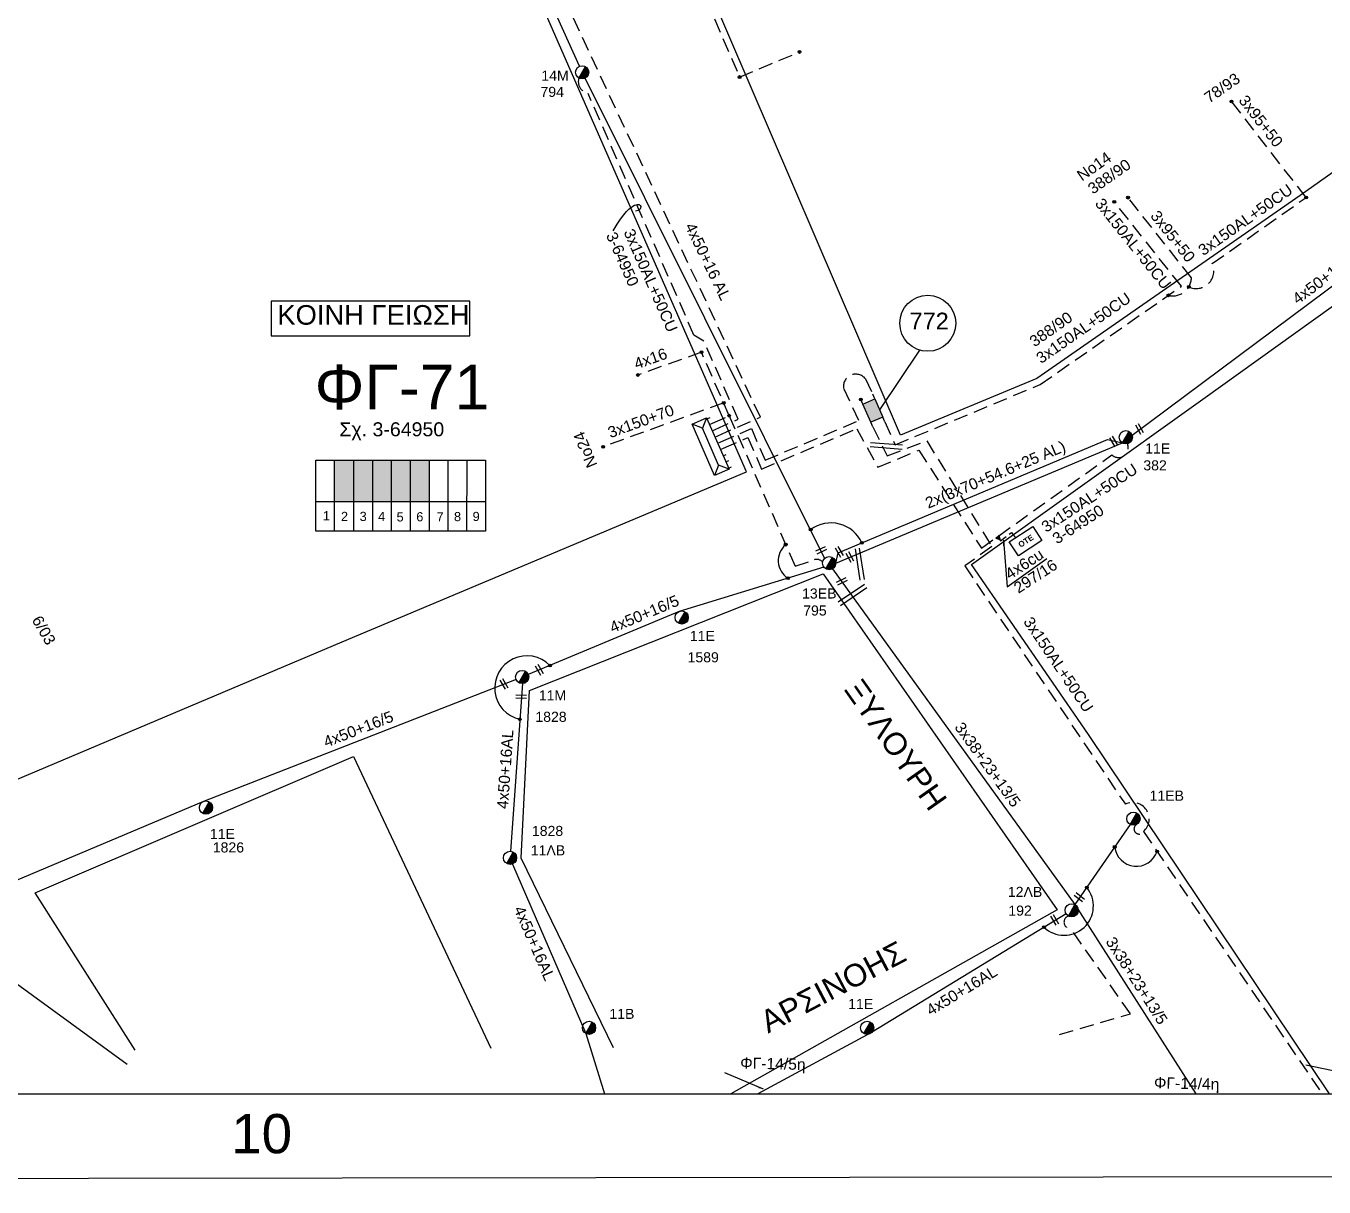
# Model space of a CAD drawing. Header units: millimetres. Extents: x -2591 to -1162, y 241 to 765.
# Drawn here: x -2006.8 to -1890.8, y 240.9 to 344.7 of the extents above; entities that cross this region are included whole.
import ezdxf
from ezdxf.enums import TextEntityAlignment as Align

# ---------------------------------------------------------------- set-up
doc = ezdxf.new("R2010")
doc.units = ezdxf.units.MM
doc.linetypes.add('DASHED', pattern=[19.05, 12.7, -6.35])
for name, color, linetype in [('3x150+70', 7, 'Continuous'), ('3x150AL+50CU', 7, 'Continuous'), ('3x38+23+13_5', 7, 'Continuous'), ('3x95+50', 7, 'Continuous'), ('4x14', 7, 'Continuous'), ('4x16', 7, 'Continuous'), ('4x50+16_5', 7, 'Continuous'), ('4x50+16AL', 7, 'Continuous'), ('Link Box 4 Διευθύνσεων', 7, 'Continuous'), ('Pillar OTE', 7, 'Continuous'), ('TEXT ΚΑΛΩΔΙΩΝ', 7, 'Continuous'), ('Άγνωστα', 7, 'Continuous'), ('ΑΓΝΩΣΤΟ ΥΠΟΓΕΙΟ ΚΑΛΩΔΙΟ', 7, 'DASHED'), ('Επιγραφές - Σχήματα', 7, 'Continuous'), ('Καλώδια ΧΤ   3x150AL+50CU', 7, 'DASHED'), ('Μηχανική τομή', 7, 'Continuous'), ('Στύλος ΦΜ', 7, 'Continuous'), ('Στύλος ΦΜ @ 1', 7, 'Continuous'), ('Συνδέσεις', 7, 'Continuous'), ('Συνεστραμμένα ΧΤ   3x70+54.6+25 AL', 7, 'SYN_LINE'), ('Τομή', 7, 'Continuous'), ('ΥΠΟΒΑΘΡΟ ΔΕΗ', 7, 'Continuous'), ('Υποσταθμός πόλεως', 7, 'Continuous'), ('Υπόβαθρο ΔΕΗ', 7, 'Continuous'), ('Υπόγεια καλώδια Παροχών ΧΤ   4x6', 7, 'DASHED')]:
    doc.layers.add(name, color=color, linetype=linetype)
doc.styles.add('arial', font='arial.ttf')
doc.styles.get("Standard").update_dxf_attribs({"font": 'arial.ttf'})
doc.linetypes.add('SYN_LINE', pattern='A,0.5,-0.0001,["/\\/\\/\\/",Standard,S=0.1,R=0,X=0,Y=-0.05],-0.25', length=0.7501)
doc.dimstyles.new('ISO-25', dxfattribs={"dimtxt": 2.5, "dimasz": 2.5, "dimexe": 1.25, "dimexo": 0.625, "dimtad": 1, "dimtxsty": 'Standard', "dimcen": 2.5, "dimadec": 0, "dimazin": 0, "dimtfac": 1, "dimtmove": 0, "dimatfit": 3, "dimfxl": 1, "dimarcsym": 0})

# ---------------------------------------------------------------- blocks, each defined once
blk = doc.blocks.new('ΥΠΑΡΧΩΝ ΤΣΙΜΕΝΤΕΝΙΟΣ ΣΤΥΛΟΣ')
at = {"layer": 'Στύλος ΦΜ'}
blk.add_hatch(color=256, dxfattribs=at).paths.add_polyline_path([(-1.29, -2.28, 0.574793), (2.62, 0, 0.268822), (1.3, 2.27)])
blk.add_line((-1.29, -2.28), (1.3, 2.27), dxfattribs=at)
blk.add_circle((0, 0), 2.62, dxfattribs=at)
at = {"layer": 'Στύλος ΦΜ', "flags": 4}
for tag, p in [('ΑΡΙΘΜΟΣ', (-4.68, 8.05)), ('ΤΥΠΟΣ', (-4.91, 3.03))]:
    blk.add_attdef(tag, p, '', height=4, dxfattribs=at)
blk = doc.blocks.new('ΥΠΟΣΤΑΘΜΟΣ ΠΟΛΕΩΣ 9 ΑΝΑΧΩΡΗΣΕΩΝ')
at = {"layer": 'Υποσταθμός πόλεως', "ltscale": 40}
for p, q in [((-9.63, -2.82), (-9.63, -4)), ((-7.12, -2.82), (-7.12, -4)), ((-4.84, -2.82), (-4.84, -4)), ((-2.36, -2.82), (-2.36, -4)), ((0.09, -2.82), (0.09, -4)), ((2.55, -2.82), (2.55, -4)), ((5.02, -2.82), (5.02, -4)), ((7.48, -2.82), (7.48, -4)), ((9.61, -2.82), (9.61, -4))]:
    blk.add_line(p, q, dxfattribs=at)
blk.add_lwpolyline([(-10.02, 2.82), (10.02, 2.82), (10.02, -2.82), (-10.02, -2.82)], close=True, dxfattribs=at)
for points in [[(-7.21, 0), (-10.02, 2.82)], [(-10.02, -2.82), (-7.21, 0)], [(-7.21, 0), (7.21, 0)], [(7.21, 0), (10.02, 2.82)], [(10.02, -2.82), (7.21, 0)]]:
    blk.add_lwpolyline(points, dxfattribs=at)
at = {"layer": 'Υποσταθμός πόλεως', "linetype": 'SYN_LINE', "ltscale": 40, "flags": 1}
for tag, p in [('ΜΕΤΑΣΧΗΜΑΤΙΣΜΟΣ', (10.79, 1.71)), ('ΙΣΧΥΣ', (10.77, -1.08)), ('ΑΡΙΘΜΟΣ', (10.89, -3.8))]:
    blk.add_attdef(tag, p, '', height=1.8, dxfattribs=at)
blk = doc.blocks.new('LINK BOX 4 ΑΝΑΧΩΡΗΣΕΩΝ')
at = {"layer": 'Link Box 4 Διευθύνσεων', "ltscale": 40}
blk.add_hatch(color=256, dxfattribs=at).paths.add_polyline_path([(-3.54, 0), (-3.54, -4.67), (3.54, -4.67), (3.54, 0)])
for p, q in [((-3.54, 0), (-5.33, 0)), ((5.33, 0), (3.54, 0)), ((-3.54, -4.67), (-5.33, -4.67)), ((5.33, -4.67), (3.54, -4.67))]:
    blk.add_line(p, q, dxfattribs=at)
blk.add_lwpolyline([(-3.54, -4.67), (-3.54, 0), (3.54, 0), (3.54, -4.67)], close=True, dxfattribs=at)
blk = doc.blocks.new('_ΣΥΝΔΕΣΗ')
at = {"layer": 'Συνδέσεις', "linetype": 'SYN_LINE', "ltscale": 40}
blk.add_hatch(color=256, dxfattribs=at).paths.add_polyline_path([(0.5, -0.01, 1), (-0.5, -0.01, 1)])
at = {"layer": 'Συνδέσεις'}
blk.add_circle((0, -0.01), 0.5, dxfattribs=at)
blk = doc.blocks.new('ΜΗΧΑΝΙΚΗ ΤΟΜΗ')
at = {"layer": 'Μηχανική τομή', "ltscale": 40}
for p, q in [((0, 0.76), (-3.79, 0.76)), ((0, -0.34), (-3.79, -0.34))]:
    blk.add_line(p, q, dxfattribs=at)
blk = doc.blocks.new('ΤΟΜΗ')
at = {"layer": 'Τομή', "ltscale": 40}
for p, q in [((-0.03, -1.92), (-11.4, -1.92)), ((-0.03, -3.42), (-11.4, -3.42))]:
    blk.add_line(p, q, dxfattribs=at)
blk = doc.blocks.new('PILLAR ΟΤΕ')
at = {"layer": 'Pillar OTE', "ltscale": 40}
blk.add_lwpolyline([(-3.31, 2.02), (3.39, 2.02), (3.39, -1.99), (-3.31, -1.99)], close=True, dxfattribs=at)
at = {"layer": 'Pillar OTE', "insert": (-1.81, 0.71), "char_height": 1.3575, "width": 109.961, "attachment_point": 1}
blk.add_mtext('{\\fArial|b1|i0|c161|p34;OTE}', dxfattribs=at)

msp = doc.modelspace()

# ---------------------------------------------------------------- hatches: boundary and pattern name
at = {"layer": 'Pillar OTE', "ltscale": 40}
h = msp.add_hatch(color=256, dxfattribs=at)
h.dxf.hatch_style = 1
h.paths.add_polyline_path([(-1920.137, 298.922), (-1919.764, 298.732), (-1919.858, 299.145)])
at = {"layer": 'Καλώδια ΧΤ   3x150AL+50CU', "linetype": 'DASHED', "lineweight": -3, "ltscale": 0.2}
h = msp.add_hatch(color=62, dxfattribs=at)
h.dxf.hatch_style = 1
h.paths.add_polyline_path([(-1977.526, 305.867), (-1979.246, 305.867), (-1979.246, 302.186), (-1977.526, 302.185)])
h = msp.add_hatch(color=6, dxfattribs=at)
h.dxf.hatch_style = 1
h.paths.add_polyline_path([(-1977.526, 302.185), (-1975.806, 302.183), (-1975.806, 305.866), (-1977.526, 305.867)])
h = msp.add_hatch(color=30, dxfattribs=at)
h.dxf.hatch_style = 1
h.paths.add_polyline_path([(-1974.157, 305.866), (-1975.806, 305.866), (-1975.806, 302.183), (-1974.157, 302.181)])
h = msp.add_hatch(color=2, dxfattribs=at)
h.dxf.hatch_style = 1
h.paths.add_polyline_path([(-1974.157, 302.181), (-1972.464, 302.18), (-1972.464, 305.866), (-1974.157, 305.866)])
h = msp.add_hatch(color=151, dxfattribs=at)
h.dxf.hatch_style = 1
h.paths.add_polyline_path([(-1972.464, 302.18), (-1970.766, 302.178), (-1970.766, 305.866), (-1972.464, 305.866)])

# ---------------------------------------------------------------- linework, layer by layer
at = {"layer": '3x150+70', "color": 151, "linetype": 'DASHED', "lineweight": -3, "ltscale": 0.1}
msp.add_lwpolyline([(-1944.975, 308.069), (-1941.187, 309.728), (-1969.767, 370.702), (-1930.219, 385.415)], dxfattribs=at)
at = {"layer": '3x150+70', "color": 6, "linetype": 'DASHED', "lineweight": -3, "ltscale": 0.1}
msp.add_lwpolyline([(-1944.464, 310.992), (-1955.229, 307.073)], dxfattribs=at)
at = {"layer": '3x150AL+50CU', "color": 151, "linetype": 'DASHED', "lineweight": -3, "ltscale": 0.1}
msp.add_lwpolyline([(-1958.127, 375.033), (-1943.041, 340.113)], dxfattribs=at)
at = {"layer": '3x150AL+50CU', "color": 2, "linetype": 'DASHED', "lineweight": -3, "ltscale": 0.1}
msp.add_lwpolyline([(-1945.223, 308.633), (-1943.17, 309.533), (-1946.229, 316.517), (-1947.122, 317.061), (-1956.577, 338.646, -0.4468428), (-1957.407, 340.029)], format="xyb", dxfattribs=at)
at = {"layer": '3x150AL+50CU', "color": 62, "linetype": 'DASHED', "lineweight": -3, "ltscale": 0.1}
msp.add_lwpolyline([(-1930.074, 309.316), (-1929.123, 307.256), (-1916.189, 312.637), (-1903.552, 321.419), (-1909.551, 328.956)], dxfattribs=at)
msp.add_lwpolyline([(-1902.896, 321.361, 0.6986296), (-1900.804, 323.442), (-1892.41, 329.351)], format="xyb", dxfattribs=at)
at = {"layer": '3x150AL+50CU', "color": 30, "linetype": 'DASHED', "lineweight": -3, "ltscale": 0.1}
msp.add_lwpolyline([(-1944.483, 306.945), (-1942.299, 307.902), (-1941.082, 305.082), (-1932.568, 308.692), (-1930.691, 305.26), (-1927.01, 306.77), (-1921.435, 298.019), (-1909.762, 306.353, 0.8282258), (-1908.385, 307.355, 5.2261414)], format="xyb", dxfattribs=at)
at = {"layer": '3x150AL+50CU', "color": 133, "linetype": 'DASHED', "lineweight": -3, "ltscale": 0.1}
for points in [[(-1931.147, 308.856), (-1929.861, 306.274), (-1926.303, 307.603), (-1920.497, 298.156), (-1922.92, 296.426), (-1908.563, 275.134, -0.8737857), (-1906.937, 272.697), (-1890.977, 249.271)], [(-1914.437, 254.57), (-1908.108, 256.402), (-1913.436, 264.017, -0.8782702), (-1913.649, 265.145, -0.484005)]]:
    msp.add_lwpolyline(points, format="xyb", dxfattribs=at)
msp.add_arc((-1907.333, 272.93), 0.459, 118.89837, 329.54916, dxfattribs=at)
at = {"layer": '3x38+23+13_5', "color": 173, "linetype": 'Continuous', "lineweight": -3, "ltscale": 0.1}
msp.add_lwpolyline([(-1934.727, 296.18), (-1913.065, 266.168), (-1902.274, 249.271)], dxfattribs=at)
at = {"layer": '3x95+50', "color": 62, "linetype": 'DASHED', "lineweight": -3, "ltscale": 0.1}
msp.add_lwpolyline([(-1892.41, 329.351), (-1899.073, 337.938)], dxfattribs=at)
msp.add_lwpolyline([(-1904.718, 320.609, 0.4828842), (-1902.66, 322.182), (-1908.325, 329.34)], format="xyb", dxfattribs=at)
at = {"layer": '4x14', "color": 151, "linetype": 'DASHED', "lineweight": -3, "ltscale": 0.1}
msp.add_lwpolyline([(-1943.041, 340.113), (-1937.691, 342.358)], dxfattribs=at)
at = {"layer": '4x16', "color": 6, "linetype": 'DASHED', "lineweight": -3, "ltscale": 0.1}
msp.add_lwpolyline([(-1946.449, 315.524), (-1952.144, 313.49)], dxfattribs=at)
at = {"layer": '4x50+16_5', "color": 6, "linetype": 'Continuous', "lineweight": -3, "ltscale": 0.1}
for points in [[(-1935.505, 296.323), (-1948.456, 292.363), (-1961.923, 286.721)], [(-1963.013, 286.276), (-1990.946, 275.385), (-2015.402, 265.069), (-2031.594, 254.347)]]:
    msp.add_lwpolyline(points, dxfattribs=at)
at = {"layer": '4x50+16_5', "color": 151, "linetype": 'Continuous', "lineweight": -3, "ltscale": 0.1}
msp.add_lwpolyline([(-2014.717, 264.248), (-1997.785, 251.895)], dxfattribs=at)
at = {"layer": '4x50+16AL', "color": 30, "linetype": 'Continuous', "lineweight": -3, "ltscale": 0.1}
msp.add_lwpolyline([(-1907.968, 308.12), (-1885.852, 324.575), (-1864.193, 340.167), (-1841.045, 355.568)], dxfattribs=at)
at = {"layer": '4x50+16AL', "color": 2, "linetype": 'Continuous', "lineweight": -3, "ltscale": 10}
msp.add_lwpolyline([(-1935.439, 297.112), (-1956.854, 340.014)], dxfattribs=at)
at = {"layer": '4x50+16AL', "color": 6, "linetype": 'Continuous', "lineweight": -3, "ltscale": 0.1}
for points in [[(-1962.452, 285.919), (-1963.51, 270.93)], [(-1963.351, 269.791), (-1956.789, 254.648), (-1955.103, 249.271)]]:
    msp.add_lwpolyline(points, dxfattribs=at)
at = {"layer": '4x50+16AL', "color": 133, "linetype": 'Continuous', "lineweight": -3, "ltscale": 0.1}
for points in [[(-1908.135, 273.331), (-1913.065, 266.168)], [(-1913.863, 265.354), (-1931.237, 254.735), (-1941.399, 249.271)]]:
    msp.add_lwpolyline(points, dxfattribs=at)
at = {"layer": 'Pillar OTE', "lineweight": -3, "ltscale": 40}
for points in [[(-1980.91, 299.547), (-1980.91, 305.867), (-1965.743, 305.866), (-1965.743, 299.532), (-1980.91, 299.547)], [(-1979.246, 299.545), (-1979.246, 305.867)], [(-1977.526, 299.544), (-1977.526, 305.867)], [(-1975.806, 299.542), (-1975.806, 305.866)], [(-1974.158, 299.54), (-1974.157, 305.866)], [(-1972.465, 299.539), (-1972.464, 305.866)], [(-1970.766, 299.537), (-1970.766, 305.866)], [(-1969.098, 299.535), (-1969.097, 305.866)], [(-1967.404, 299.534), (-1967.403, 305.866)], [(-1980.91, 302.188), (-1965.743, 302.173)]]:
    msp.add_lwpolyline(points, dxfattribs=at)
at = {"layer": 'Pillar OTE', "ltscale": 40}
msp.add_lwpolyline([(-1919.858, 299.145), (-1919.764, 298.732), (-1920.137, 298.922), (-1919.858, 299.145)], dxfattribs=at)
at = {"layer": 'Άγνωστα', "lineweight": -3, "ltscale": 0.1}
msp.add_lwpolyline([(-1162.289, 242.781), (-2590.8, 240.93), (-2590.808, 763.187), (-1162.297, 765.038)], close=True, dxfattribs=at)
at = {"layer": 'ΑΓΝΩΣΤΟ ΥΠΟΓΕΙΟ ΚΑΛΩΔΙΟ', "color": 6, "linetype": 'DASHED', "lineweight": -3, "ltscale": 0.1}
msp.add_lwpolyline([(-1945.47, 309.197), (-1943.966, 309.856), (-1946.449, 315.524)], dxfattribs=at)
at = {"layer": 'ΑΓΝΩΣΤΟ ΥΠΟΓΕΙΟ ΚΑΛΩΔΙΟ', "color": 62, "linetype": 'DASHED', "lineweight": -3, "ltscale": 0.1}
msp.add_lwpolyline([(-1944.728, 307.505), (-1941.991, 308.704), (-1940.767, 305.867), (-1932.382, 309.423), (-1933.762, 312.351, -0.7457172), (-1931.796, 313.152), (-1931.124, 311.764)], format="xyb", dxfattribs=at)
at = {"layer": 'ΑΓΝΩΣΤΟ ΥΠΟΓΕΙΟ ΚΑΛΩΔΙΟ', "color": 6, "linetype": 'DASHED', "lineweight": -3, "ltscale": 0.1}
msp.add_lwpolyline([(-1943.966, 309.856), (-1938.073, 296.403), (-1936.379, 296.975, -0.2953931), (-1935.618, 296.781)], format="xyb", dxfattribs=at)
at = {"layer": 'Επιγραφές - Σχήματα', "color": 173, "lineweight": -3}
msp.add_lwpolyline([(-1984.901, 316.988), (-1967.145, 316.988), (-1967.145, 320.076), (-1984.901, 320.076)], close=True, dxfattribs=at)
at = {"layer": 'Συνεστραμμένα ΧΤ   3x70+54.6+25 AL', "color": 2, "linetype": 'SYN_LINE', "lineweight": -3, "ltscale": 10}
for points in [[(-1957.359, 341.078), (-1970.705, 370.637), (-1977.945, 386.483)], [(-1934.449, 296.677), (-1934.24, 297.607), (-1910.147, 307.722), (-1908.815, 307.416)]]:
    msp.add_lwpolyline(points, dxfattribs=at)
at = {"layer": 'Συνεστραμμένα ΧΤ   3x70+54.6+25 AL', "color": 30, "linetype": 'SYN_LINE', "lineweight": -3, "ltscale": 10}
msp.add_lwpolyline([(-1934.449, 296.677), (-1908.815, 307.416)], dxfattribs=at)
at = {"layer": 'ΥΠΟΒΑΘΡΟ ΔΕΗ', "lineweight": -3}
msp.add_lwpolyline([(-2586.401, 249.271), (-1235.778, 249.271), (-1235.778, 758.187), (-2586.401, 758.187)], close=True, dxfattribs=at)
for points in [[(-1928.66, 308.105), (-1945.901, 348.305), (-1957.326, 374.691), (-1920.618, 388.347), (-1902.839, 394.916), (-1856.294, 411.842), (-1786.915, 436.678), (-1780.352, 417.956), (-1777.375, 409.89), (-1794.031, 398.591), (-1810.007, 387.342), (-1828.868, 374.393), (-1859.39, 353.257), (-1892.941, 329.523), (-1916.479, 313.166), (-1928.66, 308.105)], [(-2010.284, 276.257), (-1978.567, 289.647), (-1942.427, 304.846), (-1970.658, 369.294), (-1990.549, 361.771), (-2047.033, 339.902), (-2021.627, 295.712), (-2010.284, 276.257)], [(-1890.31, 249.271), (-1911.859, 281.359), (-1922.307, 296.559), (-1901.626, 311.325), (-1868.603, 335.013), (-1847.769, 349.863), (-1837.63, 336.507), (-1862.71, 299.56), (-1871.505, 249.271)], [(-1919.113, 294.566), (-1915.581, 297.088)], [(-1954.299, 253.358), (-1962.551, 270.318), (-1961.809, 285.294), (-1935.569, 295.736), (-1914.659, 265.695), (-1943.833, 249.271)], [(-1997.076, 253.156), (-2005.992, 267.207), (-1977.56, 279.394), (-1965.277, 253.338)]]:
    msp.add_lwpolyline(points, dxfattribs=at)
at = {"layer": 'ΥΠΟΒΑΘΡΟ ΔΕΗ', "lineweight": -3, "ltscale": 0.1}
for centre, radius, start, end in [((-1934.889, 297.206), 3.068, 24.98507, 125.90092), ((-1937.736, 296.909), 1.851, 129.69621, 237.91038), ((-1962.049, 285.526), 2.873, 44.23581, 257.35332), ((-1907.576, 271.543), 1.951, 186.37345, 341.38794), ((-1914.032, 266.039), 2.612, 226.3504, 39.39141)]:
    msp.add_arc(centre, radius, start, end, dxfattribs=at)
at = {"layer": 'ΥΠΟΒΑΘΡΟ ΔΕΗ', "lineweight": -3}
msp.add_open_spline([(-1954.349, 326.386), (-1953.345, 328.053), (-1952.225, 328.94), (-1951.729, 328.581), (-1951.989, 328.171), (-1952.331, 328.117)], degree=3, dxfattribs=at)
at = {"layer": 'Υπόβαθρο ΔΕΗ', "lineweight": -3}
msp.add_lwpolyline([(-1926.948, 315.718), (-1930.534, 310.387)], dxfattribs=at)
msp.add_circle((-1926.223, 318.111), 2.5, dxfattribs=at)
at = {"layer": 'Υπόγεια καλώδια Παροχών ΧΤ   4x6', "color": 30, "linetype": 'DASHED', "ltscale": 0.05}
msp.add_lwpolyline([(-1919.764, 298.732), (-1919.764, 298.732), (-1919.713, 298.672), (-1918.735, 299.429), (-1918.37, 298.953)], dxfattribs=at)

# ---------------------------------------------------------------- block references
at = {"layer": 'Link Box 4 Διευθύνσεων', "lineweight": -3, "xscale": 0.2499999999999997, "yscale": 0.2499999999999997, "zscale": 0.2499999999999997, "rotation": 293.2142253817447}
msp.add_blockref('LINK BOX 4 ΑΝΑΧΩΡΗΣΕΩΝ', (-1930.599, 310.54), dxfattribs=at)
at = {"layer": 'Pillar OTE', "xscale": 0.375, "yscale": 0.375, "zscale": 0.375, "rotation": 33}
msp.add_blockref('PILLAR ΟΤΕ', (-1917.491, 298.622), dxfattribs=at)
at = {"layer": 'Μηχανική τομή', "lineweight": -3, "xscale": 0.2499999999999676, "yscale": 0.2499999999999676, "zscale": 0.2499999999999676}
for p, rotation in [((-1907.507, 309.129), 119.9833882894891), ((-1909.824, 307.985), 119.9833882894891), ((-1934.321, 298.129), 119.9833882894891), ((-1935.308, 297.969), 25.31558995753398), ((-1933.395, 297.674), 119.9833882894891), ((-1933.459, 295.191), 25.31558995753398), ((-1961.155, 287.598), 119.9833882894891), ((-1964.302, 286.326), 119.9833882894891), ((-1963.029, 284.839), 177.8718946854481), ((-1913.018, 267.173), 142.5249265921229), ((-1915.079, 265.232), 119.9833882894891)]:
    msp.add_blockref('ΜΗΧΑΝΙΚΗ ΤΟΜΗ', p, dxfattribs=dict(at, rotation=rotation))
at = {"layer": 'Στύλος ΦΜ @ 1', "lineweight": -3, "ltscale": 40}
ref = msp.add_blockref('ΥΠΑΡΧΩΝ ΤΣΙΜΕΝΤΕΝΙΟΣ ΣΤΥΛΟΣ', (-1957.117, 340.541), dxfattribs=dict(at, xscale=0.2249999999999943, yscale=0.2249999999999943, zscale=0.2249999999999943))
ref.add_attrib('ΤΥΠΟΣ', '14M', dxfattribs={"layer": 'Στύλος ΦΜ', "height": 0.9, "flags": 4}).set_placement((-1960.759, 339.519), align=Align.BOTTOM_LEFT)
ref.add_attrib('ΑΡΙΘΜΟΣ', '794', (-1960.837, 338.339), dxfattribs={"layer": 'Στύλος ΦΜ', "height": 0.9, "flags": 4})
ref = msp.add_blockref('ΥΠΑΡΧΩΝ ΤΣΙΜΕΝΤΕΝΙΟΣ ΣΤΥΛΟΣ', (-1908.524, 307.928), dxfattribs=dict(at, xscale=0.2249999999999943, yscale=0.2249999999999943, zscale=0.2249999999999943))
ref.add_attrib('ΤΥΠΟΣ', '11E', dxfattribs={"layer": 'Στύλος ΦΜ', "height": 0.9, "flags": 4}).set_placement((-1906.792, 306.205), align=Align.BOTTOM_LEFT)
ref.add_attrib('ΑΡΙΘΜΟΣ', '382', (-1906.957, 304.968), dxfattribs={"layer": 'Στύλος ΦΜ', "height": 0.9, "flags": 4})
ref = msp.add_blockref('ΥΠΑΡΧΩΝ ΤΣΙΜΕΝΤΕΝΙΟΣ ΣΤΥΛΟΣ', (-1935.037, 296.681), dxfattribs=dict(at, xscale=0.2249999999999943, yscale=0.2249999999999943, zscale=0.2249999999999943))
ref.add_attrib('ΤΥΠΟΣ', '13EB', dxfattribs={"layer": 'Στύλος ΦΜ', "height": 0.9, "flags": 4}).set_placement((-1937.458, 293.247), align=Align.BOTTOM_LEFT)
ref.add_attrib('ΑΡΙΘΜΟΣ', '795', (-1937.355, 291.997), dxfattribs={"layer": 'Στύλος ΦΜ', "height": 0.9, "flags": 4})
ref = msp.add_blockref('ΥΠΑΡΧΩΝ ΤΣΙΜΕΝΤΕΝΙΟΣ ΣΤΥΛΟΣ', (-1948.212, 291.826), dxfattribs=dict(at, xscale=0.2249999999999943, yscale=0.2249999999999943, zscale=0.2249999999999943))
ref.add_attrib('ΤΥΠΟΣ', '11E', dxfattribs={"layer": 'Στύλος ΦΜ', "height": 0.9, "flags": 4}).set_placement((-1947.487, 289.457), align=Align.BOTTOM_LEFT)
ref.add_attrib('ΑΡΙΘΜΟΣ', '1589', (-1947.693, 287.817), dxfattribs={"layer": 'Στύλος ΦΜ', "height": 0.9, "flags": 4})
ref = msp.add_blockref('ΥΠΑΡΧΩΝ ΤΣΙΜΕΝΤΕΝΙΟΣ ΣΤΥΛΟΣ', (-1962.471, 286.507), dxfattribs=dict(at, xscale=0.2249999999999943, yscale=0.2249999999999943, zscale=0.2249999999999943))
ref.add_attrib('ΤΥΠΟΣ', '11M', dxfattribs={"layer": 'Στύλος ΦΜ', "height": 0.9, "flags": 4}).set_placement((-1960.983, 284.138), align=Align.BOTTOM_LEFT)
ref.add_attrib('ΑΡΙΘΜΟΣ', '1828', (-1961.293, 282.498), dxfattribs={"layer": 'Στύλος ΦΜ', "height": 0.9, "flags": 4})
ref = msp.add_blockref('ΥΠΑΡΧΩΝ ΤΣΙΜΕΝΤΕΝΙΟΣ ΣΤΥΛΟΣ', (-1907.844, 273.844), dxfattribs=dict(at, xscale=0.2249999999999943, yscale=0.2249999999999943, zscale=0.2249999999999943))
ref.add_attrib('ΤΥΠΟΣ', '11EB', dxfattribs={"layer": 'Στύλος ΦΜ', "height": 0.9, "flags": 4}).set_placement((-1906.399, 275.18), align=Align.BOTTOM_LEFT)
ref = msp.add_blockref('ΥΠΑΡΧΩΝ ΤΣΙΜΕΝΤΕΝΙΟΣ ΣΤΥΛΟΣ', (-1990.732, 274.836), dxfattribs=dict(at, xscale=0.2249999999999943, yscale=0.2249999999999943, zscale=0.2249999999999943))
ref.add_attrib('ΤΥΠΟΣ', '11E', dxfattribs={"layer": 'Στύλος ΦΜ', "height": 0.9, "flags": 4}).set_placement((-1990.381, 271.764), align=Align.BOTTOM_LEFT)
ref.add_attrib('ΑΡΙΘΜΟΣ', '1826', (-1990.125, 270.827), dxfattribs={"layer": 'Στύλος ΦΜ', "height": 0.9, "flags": 4})
ref = msp.add_blockref('ΥΠΑΡΧΩΝ ΤΣΙΜΕΝΤΕΝΙΟΣ ΣΤΥΛΟΣ', (-1963.556, 270.343), dxfattribs=dict(at, xscale=0.2249999999999943, yscale=0.2249999999999943, zscale=0.2249999999999943))
ref.add_attrib('ΤΥΠΟΣ', '11ΛB', dxfattribs={"layer": 'Στύλος ΦΜ', "height": 0.9, "flags": 4}).set_placement((-1961.706, 270.297), align=Align.BOTTOM_LEFT)
ref.add_attrib('ΑΡΙΘΜΟΣ', '1828', (-1961.603, 272.302), dxfattribs={"layer": 'Στύλος ΦΜ', "height": 0.9, "flags": 4})
ref = msp.add_blockref('ΥΠΑΡΧΩΝ ΤΣΙΜΕΝΤΕΝΙΟΣ ΣΤΥΛΟΣ', (-1913.358, 265.657), dxfattribs=dict(at, xscale=0.2249999999999943, yscale=0.2249999999999943, zscale=0.2249999999999943))
ref.add_attrib('ΤΥΠΟΣ', '12ΛΒ', dxfattribs={"layer": 'Στύλος ΦΜ', "height": 0.9, "flags": 4}).set_placement((-1919.063, 266.584), align=Align.BOTTOM_LEFT)
ref.add_attrib('ΑΡΙΘΜΟΣ', '192', (-1919.022, 265.182), dxfattribs={"layer": 'Στύλος ΦΜ', "height": 0.9, "flags": 4})
ref = msp.add_blockref('ΥΠΑΡΧΩΝ ΤΣΙΜΕΝΤΕΝΙΟΣ ΣΤΥΛΟΣ', (-1931.644, 255.16), dxfattribs=dict(at, xscale=0.2249999999999943, yscale=0.2249999999999943, zscale=0.2249999999999943))
ref.add_attrib('ΤΥΠΟΣ', '11E', dxfattribs={"layer": 'Στύλος ΦΜ', "height": 0.9, "flags": 4}).set_placement((-1933.335, 256.573), align=Align.BOTTOM_LEFT)
ref = msp.add_blockref('ΥΠΑΡΧΩΝ ΤΣΙΜΕΝΤΕΝΙΟΣ ΣΤΥΛΟΣ', (-1956.499, 255.16), dxfattribs=dict(at, xscale=0.2249999999999943, yscale=0.2249999999999943, zscale=0.2249999999999943))
ref.add_attrib('ΤΥΠΟΣ', '11B', dxfattribs={"layer": 'Στύλος ΦΜ', "height": 0.9, "flags": 4}).set_placement((-1954.679, 255.682), align=Align.BOTTOM_LEFT)
at = {"layer": 'Συνδέσεις', "lineweight": -3, "xscale": 0.25, "yscale": 0.25, "zscale": 0.25}
for p in [(-1937.69, 342.361), (-1943.04, 340.116), (-1899.072, 337.941), (-1909.551, 328.959), (-1908.324, 329.343), (-1892.409, 329.354), (-1902.895, 321.364), (-1904.717, 320.612), (-1946.448, 315.527), (-1952.143, 313.493), (-1944.463, 310.995), (-1932.197, 311.304), (-1943.965, 309.859), (-1955.228, 307.076), (-1936.687, 299.695), (-1938.918, 298.336), (-1932.107, 298.505), (-1938.719, 295.343), (-1959.989, 287.533), (-1962.677, 282.725), (-1909.514, 271.329), (-1905.726, 270.923), (-1912.012, 267.7), (-1915.834, 264.152)]:
    msp.add_blockref('_ΣΥΝΔΕΣΗ', p, dxfattribs=at)
at = {"layer": 'Τομή', "lineweight": -3}
for p, xscale, yscale, zscale, rotation in [((-1928.45, 307.697), 0.2499999999999995, 0.2499999999999995, 0.2499999999999995, 355.6166096839821), ((-1933.193, 297.889), 0.2499999999999996, 0.2499999999999996, 0.2499999999999996, 98.82358415561112), ((-1932.125, 295.177), 0.2499999999999995, 0.2499999999999995, 0.2499999999999995, 33.91433172721484)]:
    msp.add_blockref('ΤΟΜΗ', p, dxfattribs=dict(at, xscale=xscale, yscale=yscale, zscale=zscale, rotation=rotation))
at = {"layer": 'Υποσταθμός πόλεως', "lineweight": -3, "xscale": 0.2499999999999996, "yscale": 0.2499999999999996, "zscale": 0.2499999999999996, "rotation": 113.655650253536}
msp.add_blockref('ΥΠΟΣΤΑΘΜΟΣ ΠΟΛΕΩΣ 9 ΑΝΑΧΩΡΗΣΕΩΝ', (-1945.636, 307.083), dxfattribs=at)

# ---------------------------------------------------------------- texts
at = {"lineweight": -3, "ltscale": 30, "char_height": 0.817, "width": 5.62865, "attachment_point": 1}
for s, insert in [('1', (-1980.287, 301.327)), ('2', (-1978.668, 301.261)), ('3', (-1977.002, 301.261)), ('4', (-1975.351, 301.261)), ('5', (-1973.699, 301.22)), ('6', (-1971.939, 301.233)), ('7', (-1970.125, 301.233)), ('8', (-1968.568, 301.247)), ('9', (-1966.902, 301.261))]:
    msp.add_mtext(s, dxfattribs=dict(at, insert=insert))
at = {"layer": 'TEXT ΚΑΛΩΔΙΩΝ', "linetype": 'Continuous', "lineweight": -3, "ltscale": 0.1}
for s, rotation, p in [('3x95+50', 307.80824, (-1896.447, 336.185)), ('3x150AL+50CU', 35.14431, (-1897.836, 327.36)), ('3x150AL+50CU', 308.52156, (-1907.86, 325.225)), ('3x95+50', 308.35776, (-1904.315, 325.885)), ('3x150AL+50CU', 293.65565, (-1950.983, 321.941)), ('4x50+16 AL', 295.83908, (-1945.869, 323.633)), ('4x50+16AL', 36.65137, (-1890.608, 322.283)), ('3x150AL+50CU', 34.79569, (-1912.314, 317.698)), ('4x16', 19.65773, (-1951, 314.961)), ('3x150+70', 20.00593, (-1951.862, 309.363)), ('2x(3x70+54.6+25 AL)', 22.77427, (-1920.18, 304.595)), ('3x150AL+50CU', 33.26568, (-1911.779, 302.511)), ('4x50+16/5', 22.73079, (-1951.56, 292.146)), ('3x150AL+50CU', 303.99048, (-1914.541, 287.622)), ('4x50+16/5', 21.30089, (-1977.114, 281.851)), ('3x38+23+13/5', 305.82059, (-1920.864, 278.682)), ('4x50+16AL', 85.96438, (-1963.995, 278.262)), ('4x50+16AL', 293.42922, (-1961.375, 262.715)), ('3x38+23+13/5', 302.56547, (-1907.541, 259.376)), ('4x50+16AL', 31.43475, (-1923.19, 258.481))]:
    msp.add_text(s, height=1, rotation=rotation, dxfattribs=at).set_placement(p, align=Align.MIDDLE_CENTER)
at = {"layer": 'Άγνωστα', "color": 7, "lineweight": -3, "char_height": 1, "attachment_point": 1}
for s, gutter_width, heights, insert, rotation in [('78/93', 0, [0.73], (-1901.64, 338.549), 35), ('No14', 0, [0.73], (-1913.015, 331.591), 35), ('388/90', 0, [0.73], (-1912.042, 330.417), 35), ('3-64950', 0, [0.73], (-1954.09, 326.389), 294), ('388/90', 0, [0.73], (-1917.254, 316.767), 35), ('No24', 0, [0.73], (-1956.649, 305.079), 112.57181), ('3-64950', 0, [0.73], (-1915.211, 299.175), 33), ('4x6cu', 12.5, [0.118], (-1919.436, 296.009), 33), ('297/16', 12.5, [0.118], (-1918.664, 294.77), 33), ('6/03', 0, [0.73], (-2005.465, 292.111), 300)]:
    msp.add_mtext_dynamic_manual_height_columns(s, width=1.8, gutter_width=gutter_width, heights=heights, dxfattribs=dict(at, insert=insert, rotation=rotation))
at = {"layer": 'Άγνωστα', "color": 7, "lineweight": -3, "width": 4.551914400963142e-14, "attachment_point": 1}
for s, insert, char_height in [('772', (-1927.846, 319.062), 1.5), ('Σχ. 3-64950', (-1978.815, 309.265), 1.25)]:
    msp.add_mtext(s, dxfattribs=dict(at, insert=insert, char_height=char_height))
at = {"layer": 'Άγνωστα', "color": 7, "lineweight": -3}
note = msp.add_mtext_dynamic_manual_height_columns('ΦΓ-14/5η\\P', width=1.8, gutter_width=2.31, heights=[0.73, 0], dxfattribs=dict(at, insert=(-1947.082, 252.618), char_height=1, attachment_point=1, rotation=358.67026))
note = msp.add_mtext_dynamic_manual_height_columns('ΦΓ-14/4η\\P', width=1.8, gutter_width=2.31, heights=[0.73, 4.838577455368309e-15], dxfattribs=dict(at, insert=(-1910.1, 250.852), char_height=1, attachment_point=1, rotation=358.67026))
at = {"layer": 'Επιγραφές - Σχήματα', "color": 173, "lineweight": -3, "insert": (-1984.357, 319.736), "char_height": 1.75, "width": 17.56555, "attachment_point": 1}
msp.add_mtext('KOINH ΓΕΙΩΣΗ', dxfattribs=at)
at = {"layer": 'Επιγραφές - Σχήματα', "lineweight": -3, "ltscale": 0.2, "insert": (-1988.474, 247.451), "char_height": 3.5, "width": 9.83593, "attachment_point": 1}
msp.add_mtext('10', dxfattribs=at)
at = {"layer": 'ΥΠΟΒΑΘΡΟ ΔΕΗ', "lineweight": -3, "ltscale": 40, "char_height": 2, "width": 26.31339, "attachment_point": 1, "style": 'arial'}
for s, insert, rotation in [('ΞΥΛΟΥΡΗ', (-1932.129, 286.536), 305.09831), ('ΑΡΣΙΝΟΗΣ', (-1941.43, 256.401), 27.81706)]:
    msp.add_mtext(s, dxfattribs=dict(at, insert=insert, rotation=rotation))
at = {"layer": 'Υπόβαθρο ΔΕΗ', "lineweight": -3, "insert": (-1981.028, 314.412), "char_height": 4, "width": 84.65733, "attachment_point": 1}
msp.add_mtext('ΦΓ-71', dxfattribs=at)

# ---------------------------------------------------------------- leaders
at = {"layer": 'Επιγραφές - Σχήματα', "ltscale": 40}
for points in [[(-1919.467, 298.722), (-1919.113, 294.566)], [(-1892.435, 251.857), (-1889.413, 251.223)], [(-1940.894, 249.662), (-1944.374, 251.126)]]:
    msp.add_leader(points, dimstyle='ISO-25', override={"dimasz": 0.5, "dimtad": 0}, dxfattribs=at)

doc.saveas('drawing.dxf')
